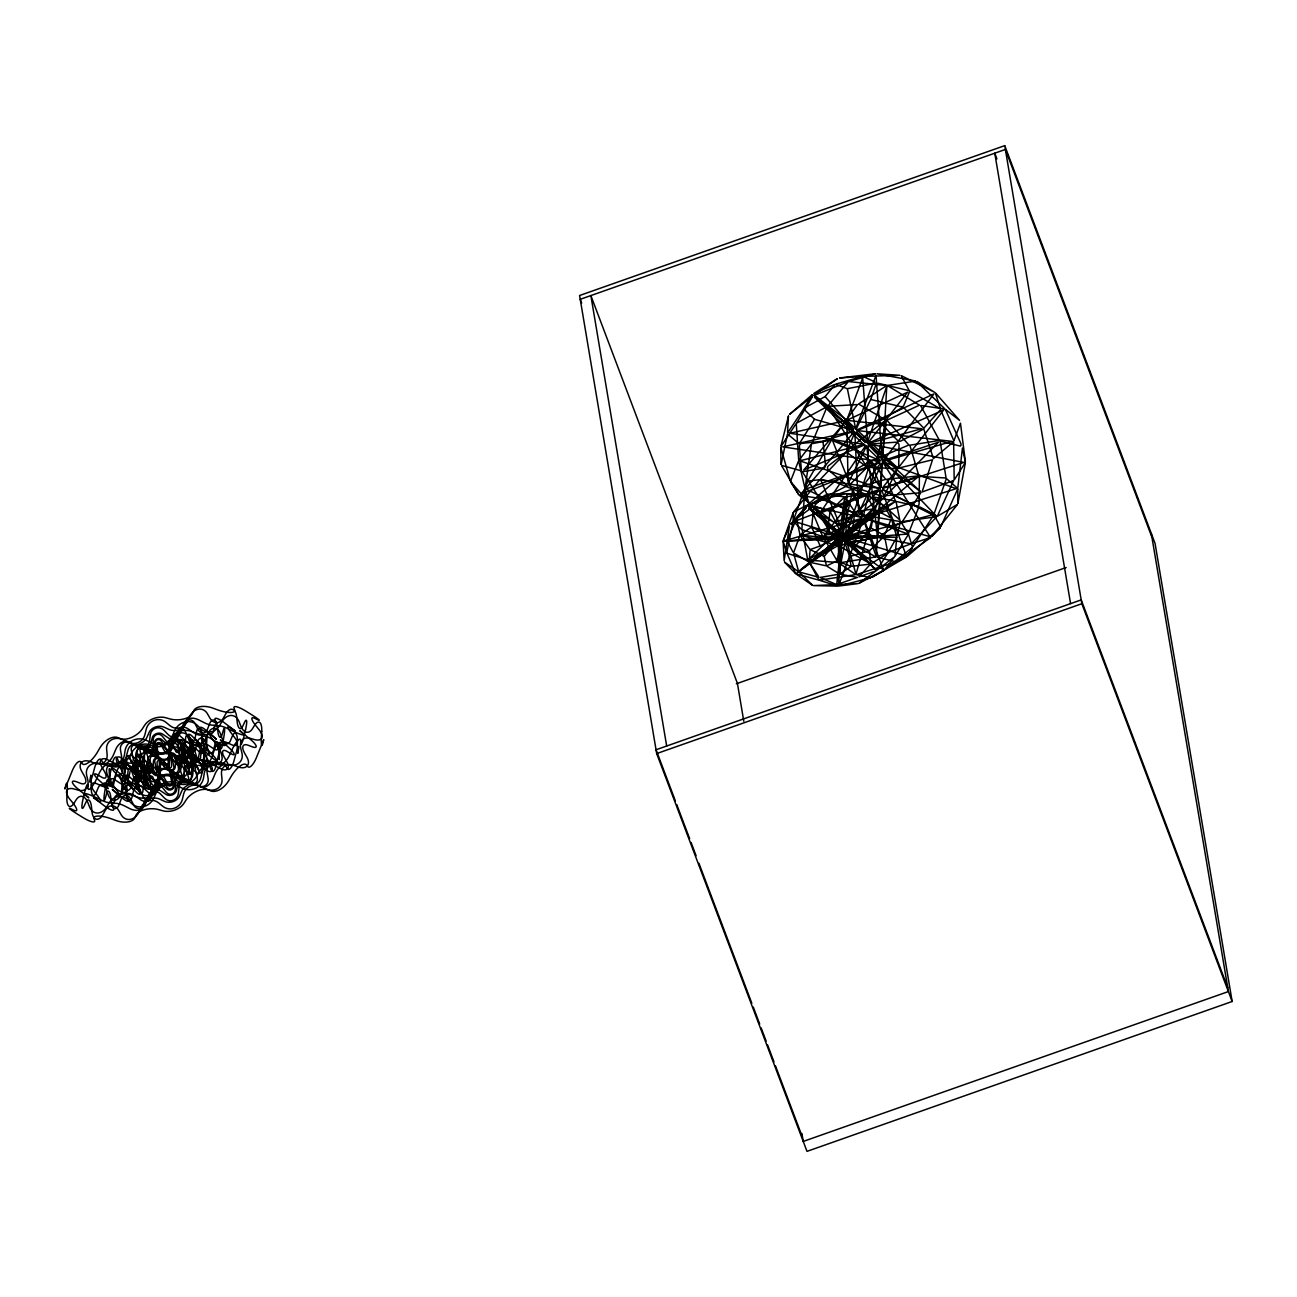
<?xml version="1.0" encoding="UTF-8"?>
<svg xmlns="http://www.w3.org/2000/svg" width="1297" height="1297" viewBox="0 0 1297 1297"><rect width="100%" height="100%" fill="white"/><g stroke="black" fill="none" stroke-linecap="round" stroke-linejoin="round"><path stroke-width="1.5" d="M793.213 512.607L793.164 520.908L807.22 481.754L805.097 488.758M845.871 535.92L846.973 494.352L842.11 534.623L830.891 512.931A3.048 2.659 25.8 0 1 831.182 510.175L844.201 497.335M965.292 463.126L957.899 503.512M136.282 759.75L144.194 771.439L139.8 762.879L148.101 771.845A2.027 1.102 40.3 0 0 150.209 773.044A2.027 1.102 40.3 0 0 150.89 771.861L148.15 764.403A2.027 1.362 25.7 0 1 151.522 763.933L157.277 770.969A2.027 1.637 11.4 0 0 160.925 770.045L159.563 761.906A2.027 1.67 -14.2 0 1 163.325 760.577L168.026 767.532A2.027 1.702 -41 0 0 171.561 765.927L171.107 757.026A2.027 1.492 -59.4 0 1 174.252 755.194L177.511 762.474A2.027 1.265 -76.4 0 0 179.991 760.609L179.683 751.076A2.027 0.859 -83 0 1 180.348 748.693A2.027 0.859 -83 0 1 181.369 749.244L183.59 757.918L182.78 743.538L183.266 754.011L180.186 742.224A2.027 0.989 75.7 0 0 178.954 740.344A2.027 0.989 75.7 0 0 178.111 741.706L178.37 751.044A2.027 1.378 67.3 0 1 175.581 751.028L171.966 741.673A2.027 1.719 66.1 0 0 168.594 742.143L169.21 751.92A2.027 1.913 48.3 0 1 165.562 752.844L160.569 744.17A2.027 2.027 16.5 0 0 156.807 745.499L158.445 755.357A2.027 1.978 -75.8 0 1 154.91 756.962L149.025 749.05A2.027 1.832 76.2 0 0 145.88 750.866L148.96 760.415A2.027 1.556 74.4 0 1 146.496 762.279L140.433 754.984A2.027 1.2 65.1 0 0 138.698 754.53A2.027 1.2 65.1 0 0 138.747 756.816L143.61 767.986L136.461 759.702M780.972 446.055L788.446 416.078M937.455 515.93L953.571 480.733M846.73 538.142L875.686 569.772M787.571 432.387L788.43 416.142M807.788 480.863L831.393 440.267M808.242 560.417L818.747 579.678M823.336 537.104L838.057 562.509L808.469 560.077M920.416 491.514L856.393 431.998L868.552 444.19L867.288 464.196A3.048 2.918 -68.8 0 0 869.882 467.325L897.573 468.752L884.1 495.778L920.805 492.763L902.517 521.394M805.048 488.596L811.322 444.628M880.468 460.548L814.467 397.222L853.475 429.258M877.68 536.228L880.825 490.671L856.052 573.793M883.322 569.707L842.677 539.649L868.958 562.914L838.267 545.648L839.71 573.582L841.866 539.892L838.559 585.223M796.828 422.676L812.522 396.623M883.257 462.916L929.949 536.618L865.31 518.67A1.832 1.119 53.3 0 0 864.321 520.21L883.533 569.594M144.47 785.771L138.536 775.152A2.529 0.957 60.6 0 1 137.887 772.574A2.529 0.957 60.6 0 1 139.476 773.125L145.086 779.627A2.529 1.459 69.1 0 0 147.015 780.048A2.529 1.459 69.1 0 0 147.145 777.389L143.724 768.489A2.529 1.946 69.3 0 1 146.804 766.154L152.787 773.109A2.529 2.27 83.6 0 0 156.613 770.888L154.732 761.55A2.529 2.481 -89.2 0 1 159.158 759.539L164.703 767.208A2.529 2.497 3.7 0 0 169.291 765.587L168.642 756.2A2.529 2.399 57.9 0 1 173.198 755.049L177.624 763.479A2.529 2.108 60.1 0 0 181.742 762.912L181.71 753.849A2.529 1.735 71.7 0 1 185.195 753.881L188.114 762.944A2.529 1.2 71.9 0 0 189.686 765.019A2.529 1.2 71.9 0 0 190.643 763.576L190.513 754.206L192.264 755.811L192.831 753.719L192.605 739.874L192.28 748.774A3.145 0.827 80.4 0 1 191.567 750.088A3.145 0.827 80.4 0 1 190.497 747.331L188.859 738.204A3.145 1.589 81 0 0 187.157 735.496A3.145 1.589 81 0 0 185.698 737.426L184.968 745.986A3.145 2.156 72 0 1 183.201 748.045A3.145 2.156 72 0 1 180.769 745.953L177.284 737.377A3.145 2.675 74.9 0 0 172.161 738.09L171.788 747.218A3.145 2.983 58.5 0 1 166.292 748.596L161.152 740.879A3.145 3.129 0 0 0 155.413 742.889L156.272 752.13A3.145 3.08 89.9 0 1 150.955 754.562L144.761 747.753A3.145 2.853 65.1 0 0 139.979 750.525L142.573 759.426A3.145 2.432 69 0 1 138.844 762.247L132.521 756.167A3.145 1.897 59.3 0 0 129.83 755.697A3.145 1.897 59.3 0 0 129.959 758.972L134.369 767.127A3.145 1.2 60.4 0 1 135.001 770.029A3.145 1.2 60.4 0 1 133.234 769.575L126.458 762.976L136.12 775.59L131.613 768.797A3.145 0.875 41 0 1 131.824 767.581A3.145 0.875 41 0 1 134.775 769.575L141.162 775.963A3.145 1.605 36.8 0 0 144.291 777.519A3.145 1.605 36.8 0 0 145.361 775.979L143.189 769.624A3.145 1.962 21.4 0 1 144.68 767.662A3.145 1.962 21.4 0 1 148.328 768.91L154.343 774.731A3.145 2.416 8.5 0 0 159.839 773.336L159.336 766.138A3.145 2.432 -15.1 0 1 165.059 764.111L169.858 769.802A3.145 2.513 -39 0 0 175.176 767.386L175.711 759.248A3.145 2.14 -55.4 0 1 177.786 756.005A3.145 2.14 -55.4 0 1 180.51 756.475L183.558 762.523A3.145 1.864 -72.9 0 0 185.698 762.912A3.145 1.864 -72.9 0 0 187.271 759.702L187.952 750.833A3.145 1.2 -78.6 0 1 189.167 747.38A3.145 1.2 -78.6 0 1 190.513 748.045L191.859 755.259M896.73 537.558L894.995 556.235L908.403 534.299M820.288 479.42L851.383 446.8L832.269 439.488L857.495 404.583L828.135 406.269M918.244 476.696L847.411 536.131L884.246 507.03L843.082 535.029L852.097 534.672L854.528 513.758A3.048 2.367 76.7 0 1 856.296 511.537L873.789 508.894L866.623 494.919L884.603 506.333L872.703 496.848L895.497 501.145L886.84 479.242L918.876 475.886L909.846 445.211L939.45 440.429L920.675 405.653M781.621 465.672L798.741 494.708M864.791 516.968L938.412 442.245L883.581 460.532L933.937 393.883L857.998 429.437A1.832 1.119 -48.1 0 1 856.717 427.961L870.725 399.476L875.945 384.56A3.048 2.14 21.8 0 1 878.766 383.409L908.905 390.624M828.313 407.42L879.301 486.116A1.832 1.184 52.5 0 1 878.604 488.256L820.693 479.906L844.898 536.391L808.728 508.246L841.04 534.964L826.773 534.526L829.804 513.515A3.048 2.367 -62.2 0 0 828.459 510.823L815.894 506.624A3.048 1.556 -9.6 0 1 815.359 504.663L825.589 494.935L808.031 506.025L841.218 538.239L815.667 508.278L838.04 545.437M787.133 541.352L784.118 560.709L783.145 541.384M797.477 517.892L806.296 507.484L790.781 524.231L806.912 505.425M936.499 516.984L911.791 543.297M109.386 768.91L109.386 776.952L112.547 763.203A6.274 2.416 -79.1 0 1 114.736 757.805A6.274 2.416 -79.1 0 1 117.2 758.145L118.967 762.214A6.274 3.097 -63.7 0 0 122.55 762.523A6.274 3.097 -63.7 0 0 126.198 756.735L128.046 749.909A6.274 4.329 -55.9 0 1 131.921 744.802A6.274 4.329 -55.9 0 1 136.736 744.883L140.481 748.45A6.274 4.313 -34.6 0 0 146.318 748.742A6.274 4.313 -34.6 0 0 150.841 743.716L152.252 737.798A6.274 4.88 -15 0 1 156.483 733.599A6.274 4.88 -15 0 1 162.644 734.134L167.945 737.701A6.274 4.118 2 0 0 174.755 738.706A6.274 4.118 2 0 0 178.629 734.994L178.678 730.098A6.274 3.956 21.9 0 1 181.856 727.195A6.274 3.956 21.9 0 1 187.984 728.784L193.95 732.854A6.274 2.594 27.4 0 0 200.241 735.14A6.274 2.594 27.4 0 0 202.121 732.902L200.241 728.865A6.274 1.783 41.5 0 1 201.23 727.325A6.274 1.783 41.5 0 1 205.98 730.26L216.34 739.241L211.152 734.442A6.274 1.054 52.5 0 0 209.433 733.924A6.274 1.054 52.5 0 0 211.784 738.171L216.064 744.138A6.274 2.626 49.3 0 1 217.669 749.18A6.274 2.626 49.3 0 1 213.875 748.904L208.509 745.337A6.274 3.794 60 0 0 204.245 745.256A6.274 3.794 60 0 0 203.856 750.396L206.223 757.237A6.274 4.929 52.4 0 1 204.942 763.041A6.274 4.929 52.4 0 1 198.976 762.717L193.01 758.615A6.274 5.707 66.5 0 0 184.32 763.641L184.693 771.002A6.274 6.145 37.1 0 1 174.333 775.736L168.805 770.726A6.274 6.258 58.9 0 0 158.412 774.39L157.245 781.751A6.274 5.966 -88.1 0 1 146.545 784.458L142.378 778.443A6.274 5.334 73.8 0 0 137.142 775.865A6.274 5.334 73.8 0 0 133.072 779.74L131.224 786.598A6.274 4.426 86.4 0 1 127.252 790.424A6.274 4.426 86.4 0 1 123.053 786.549L120.816 779.659A6.274 3.161 80.4 0 0 117.751 775.752A6.274 3.161 80.4 0 0 115.076 778.265L113.617 784.247A6.274 1.946 -89.1 0 1 111.542 786.598A6.274 1.946 -89.1 0 1 110.164 781.459L109.451 768.764M839.451 573.939L827.389 566.497A3.048 1.005 5.2 0 1 827.405 565.476L836.889 561.001L841.948 536.974L836.776 583.796L845.839 538.239L855.842 573.744M804.951 489.699L801.87 529.111M822.525 536.164L808.193 501.663L818.715 513.434M861.759 519.027L796.893 572.869L841.007 539.73L810.722 561.163M807.642 559.526L802.146 530.003M840.732 536.78L824.195 556.413L826.286 565.07A3.048 1.038 29.2 0 1 824.973 565.589L811.047 562.558A3.048 0.957 27.5 0 0 809.912 563.303L818.391 576.192A3.048 0.924 28.4 0 1 817.369 576.906L798.968 571.896M827.94 405.896L847.881 382.161M886.337 385.793L858.549 403.999L885.786 420.131L852.453 446.038L870.174 461.213L835.025 481.609M783.323 540.525L793.083 512.769M819.38 480.117L793.78 511.683M804.14 407.793L812.376 394.872M954.057 440.461L960.461 423.162L965.39 461.732M786.809 552.506L793.099 521.767M781.151 464.407L787.49 433.928L797.72 442.585A3.048 2.14 -63.2 0 0 800.914 441.223L814.548 419.288L851.626 429.874A1.832 0.94 2.7 0 1 852.632 430.75A1.832 0.94 2.7 0 1 851.61 431.561L782.707 446.865L878.312 461.197A1.832 0.875 -3.6 0 1 879.496 461.862A1.832 0.875 -3.6 0 1 878.685 462.721L806.134 488.985L860.478 516.741A1.832 1.184 7.5 0 1 860.397 518.768L784.377 540.817M846.828 420.05L862.7 377.962L867.547 441.855L886.597 386.83M136.104 788.852L136.347 779.773A3.145 0.827 80.4 0 1 137.044 778.459A3.145 0.827 80.4 0 1 138.114 781.216L139.752 790.343A3.145 1.589 81 0 0 141.454 793.051A3.145 1.589 81 0 0 142.913 791.121L143.659 782.561A3.145 2.156 72 0 1 145.426 780.502A3.145 2.156 72 0 1 147.858 782.594L151.327 791.17A3.145 2.675 74.9 0 0 156.467 790.457L156.84 781.329A3.145 2.983 58.5 0 1 162.336 779.935L167.475 787.668A3.145 3.129 0 0 0 173.198 785.658L172.355 776.4A3.145 3.08 89.9 0 1 177.673 773.985L183.85 780.794A3.145 2.853 65.1 0 0 188.649 778.022L186.055 769.121A3.145 2.432 69 0 1 189.767 766.3L196.09 772.364A3.145 1.897 59.3 0 0 198.781 772.85A3.145 1.897 59.3 0 0 198.652 769.575L194.258 761.42A3.145 1.2 60.4 0 1 193.61 758.518A3.145 1.2 60.4 0 1 195.377 758.972L202.186 765.554L192.54 752.957M876.286 555.862L881.701 463.694L858.695 513.012L854.836 432.533L846.309 452.037L828.605 465.655A3.048 2.918 22.5 0 0 828.524 470.13L847.314 485.71L821.439 498.956L857.528 514.179M901.366 522.124L878.215 537.088M790.619 480.911L798.401 461.278M783.356 540.622L789.37 526.128L787.247 540.671L795.904 520.162A3.048 0.827 -84.5 0 1 796.974 520.762L800.022 534.899L810.301 527.847A3.048 1.783 80.1 0 1 812.619 529.208L820.19 545.924L840.391 535.823L788.349 540.898L844.315 537.363M957.186 504.873L931.7 536.52M957.786 487.98L962.455 448.081L965.325 461.845M808.874 559.169L878.896 490.688L819.996 513.142L864.872 446.752A1.832 0.989 -43.9 0 0 865.18 445.357A1.832 0.989 -43.9 0 0 863.997 445.195L803.654 470.033L846.584 420.585M880.955 487.396L886.759 386.879M940.13 441.239L946.08 478.009L919.395 476.339L919.103 503.836A3.048 1.864 81.9 0 1 917.19 506.089L896.016 501.436L899.794 519.967L885.138 506.738M834.052 482.062L807.723 504.744M907.284 556.154L912.326 547.674M834.814 384.836L825.119 396.542L804.416 408.069M954.462 479.598L965.081 462.948M781.216 446.103L795.904 423.957M838.77 585.206L863.348 519.222L876.042 555.959M946.259 478.869L933.921 514.374L920.189 507.143A3.048 1.702 -87.8 0 0 918.227 508.586L908.386 533.813L900.458 521.216L896.827 536.877L891.688 519.838A3.048 0.827 -84.2 0 0 890.585 520.47L884.457 535.499L872.119 528.609A3.048 1.848 -67.9 0 0 869.995 529.387L856.101 545.162L843.731 536.164A3.664 0.843 14.1 0 1 844.72 535.353L895.951 537.217L847.589 537.282M957.624 489.066L940.86 526.598M852.875 489.455L842.11 537.915L844.493 497.983L838.154 545.389L873.335 509.705L842.937 538.158M931.522 536.763L940.357 527.571L907.527 556.154M799.033 460.143L811.03 444.514M896.632 537.493L888.023 552.749M910.462 544.027L877.129 556.721M839.402 530.084L853.572 513.239A3.048 2.675 -4.2 0 0 853.815 510.337L844.931 497.416M846.033 535.953L870.757 461.683M875.54 556.98L839.272 562.866M930.306 537.866L896.632 561.488L906.587 556.77M847.541 537.136L932.575 514.812L883.76 489.958A1.832 1.135 5.1 0 1 883.857 488.045L963.801 462.429L870.773 444.401A1.832 0.811 -0.1 0 1 869.639 443.72A1.832 0.811 -0.1 0 1 870.482 442.958L921.697 428.707L847.152 420.374M812.198 394.693L789.533 414.343M813.868 395.342L837.295 378.756M912.748 546.864L933.743 515.12M839.986 573.923L850.281 567.016A3.048 1.038 -6.3 0 0 850.021 565.962L836.889 561.001M895.303 562.055L856.717 574.506M789.678 414.213L812.311 396.477M857.43 514.504L835.025 522.205M855.372 574.684L819.817 580.099M859.1 583.212L876.172 570.777L858.938 576.857L869.557 565.168A3.048 0.892 -22.7 0 0 868.731 564.308L852.21 566.238A3.048 1.281 -31.5 0 1 851.01 565.703L849.519 556.559L842.953 536.536L844.331 537.201M912.067 547.691L884.473 569.837L894.525 556.835L876.74 570.323L887.683 553.333L871.941 563.222A3.048 1.135 -51.1 0 1 870.482 563.028L869.687 551.711A3.048 1.362 -36.8 0 0 868.066 551.16L849.519 556.559M835.9 384.058L862.035 376.6M957.056 504.646L937.78 516.076M906.457 556.932L872.054 577.181L883.662 570.421L859.279 583.196M839.418 574.117L820.012 577.473L836.387 584.493M907.592 533.845L865.861 518.735A1.832 0.924 -5 0 1 866.218 517.163L956.197 488.661L885.024 462.559A1.832 0.94 5.9 0 1 884.83 460.921L952.079 441.369L857.204 430.555L879.107 421.46L901.269 408.133A3.048 2.659 49 0 1 904.576 408.555L923.853 428.156L940.584 409.625L953.749 440.51M843.05 538.223L895.108 501.68L864.921 517.081M840.667 536.666L799.519 571.085L844.704 538.06L809.02 559.283M907.527 534.072L843.585 538.904L883.646 535.807L838.332 545.534M837.035 584.493L857.398 577.424L840.083 574.149M787.814 432.614L803.589 408.895L814.548 419.288M837.262 378.708L813.803 393.477L834.684 384.512M806.766 505.392L793.861 511.926M849.227 381.334L875.151 373.909M797.558 517.86L812.068 507.354A3.048 1.41 -71.5 0 1 813.592 509.202L811.825 525.35A3.048 2.497 -48.1 0 0 812.992 527.701L826.773 534.526M853.458 488.888L885.738 479.339L871.227 460.97L908.905 444.984L886.856 420.212L919.508 405.167L887.683 385.76M847.071 420.163L907.641 392.164L869.59 440.899A1.832 0.827 -43.8 0 0 869.071 442.261A1.832 0.827 -43.8 0 0 870.092 442.407L943.73 409.965L882.56 487.85L918.13 476.518M797.136 422.854L826.789 406.788M810.868 561.131L838.008 545.648L800.816 535.191L840.78 538.968L784.377 541.011M846.844 537.963L906.36 555.943L882.284 491.628A1.832 0.924 64.5 0 1 883.062 489.926L935.883 515.817M814.013 395.488L847.703 381.902M863.721 376.389L899.891 375.303L876.983 373.795L915.309 380.945M826.756 498.226L852.437 489.082L835.155 482.014M887.78 385.387L915.26 381.156M870.514 577.862L839.175 585.985L858.192 583.601L837.051 584.574M880.371 460.662L832.577 440.607L862.181 515.314A1.832 1.184 64.8 0 1 861.24 517.357L807.999 505.408M820.19 545.924L810.982 549.312A3.048 1.67 73.2 0 1 809.231 548.469L799.925 535.385L793.926 551.874A3.048 0.924 78.7 0 1 792.905 551.922L787.311 541.287M876.691 537.607L850.038 542.276M807.836 504.971L825.816 498.599L807.82 505.717M1004.737 145.637L579.597 295.505L656.687 753.589L806.993 1151.363L1232.15 1001.495L1155.06 543.411L1004.737 145.637L1081.844 603.721L1232.15 1001.495M736.323 683.795L1066.15 567.535M656.687 753.589L1081.844 603.721M852.097 534.672L869.979 528.511A3.048 2.464 64.3 0 0 871.389 526.793L874.243 509.202L890.812 517.957L885.04 506.803M912.002 543.605L930.192 537.671M781.929 465.51L801.481 470.86L799.374 446.314A3.048 2.707 87.2 0 1 801.805 443.379L822.947 441.256L852.291 431.82A1.832 0.908 -43.2 0 1 853.248 432.177A1.832 0.908 -43.2 0 1 852.615 433.603L800.719 494.27L878.912 463.013A1.832 0.924 -43.5 0 1 880.031 463.207A1.832 0.924 -43.5 0 1 879.561 464.634L823.806 535.953L861.694 518.865M826.724 498.307L846.584 493.671L827.632 494.189L843.925 496.913M836.322 584.607L813.478 585.596L838.04 586.147L819.834 580.408M846.503 420.358L789.922 433.279L864.418 444.32L799.925 460.808L877.599 487.769A1.832 1.248 -0.3 0 1 877.664 489.99L794.396 521.378L843.617 536.828L875.897 569.999M831.02 440.04L812.262 443.671M835.949 384.496L847.346 388.695L873.076 383.669A3.048 1.362 0.1 0 0 874.34 381.626L863.737 376.762M920.902 405.491L944.427 408.977M799.957 495.438L819.574 498.372L802.324 471.751L823.287 468.217A3.048 2.756 82.8 0 0 825.524 464.91L822.947 441.256M845.255 496.913L864.499 494.222L847.379 493.671L870.627 496.232L853.475 489.309M808.015 481.122L819.25 479.744M875.118 373.763L839.564 377.978L861.986 376.454M868.552 444.19L895.984 442.196A3.048 2.886 -81.8 0 1 899.032 445.179L898.691 468.087L932.527 459.787L922.07 492.001L953.441 480.603M823.595 536.78L848.335 542.178M901.528 375.79L934.618 392.294L916.882 381.448M940.033 408.636L909.748 391.175L903.669 405.718A3.048 2.189 23.5 0 1 900.75 406.626L870.725 399.476M849.34 381.642L886.256 385.485M820.531 479.76L833.874 481.657M883.37 462.851L920.384 491.563M856.798 574.782L870.546 577.603M877.161 557.159L895.287 561.698M878.345 537.59L910.429 543.719M940.503 441.093L959.845 446.006A3.048 1.475 63.3 0 0 960.737 443.217L945.481 409.641M936.337 516.676L902.647 521.572M796.342 573.939L818.407 579.986M784.572 562.185L798.466 571.604M807.204 559.753L787.003 553.235L795.58 573.469M802.535 529.841L822.168 536.358M856.101 545.162L868.731 550.35A3.048 1.848 -68.1 0 0 870.595 549.766L884.489 535.904L887.845 552.668M190.011 750.963L182.261 741.381A2.529 0.859 48.6 0 0 180.105 739.647A2.529 0.859 48.6 0 0 179.732 740.749L182.796 747.51A2.529 1.297 37 0 1 182.018 748.953A2.529 1.297 37 0 1 179.31 747.494L173.344 740.717A2.529 1.767 29.1 0 0 169.242 741.284L170.799 748.677A2.529 1.962 8.6 0 1 166.243 749.828L160.893 743.392A2.529 2.156 -13.5 0 0 156.321 745.013L156.759 753.184A2.529 2.027 -39.1 0 1 152.333 755.194L148.231 748.693A2.529 1.929 -62.6 0 0 144.405 750.914L144.405 759.799A2.529 1.508 -73.1 0 1 143.124 762.652A2.529 1.508 -73.1 0 1 141.308 762.133L138.763 755.194A2.529 1.135 -86.3 0 0 137.433 754.692A2.529 1.135 -86.3 0 0 136.704 757.432L136.558 769.818L134.888 760.35L136.979 773.434M812.571 585.401L796.342 574.149M824.195 556.413L811.598 550.333A3.048 1.216 44.7 0 0 810.041 550.625L809.247 561.163A3.048 1.119 49.7 0 1 807.82 561.358L795.174 553.884A3.048 0.973 46.7 0 0 793.861 554.208L798.612 571.491M144.389 785.804L138.633 777.6L146.366 787.166A2.529 0.859 48.6 0 0 148.506 788.9A2.529 0.859 48.6 0 0 148.896 787.782L145.831 781.037A2.529 1.297 37 0 1 146.61 779.594A2.529 1.297 37 0 1 149.317 781.053L155.267 787.83A2.529 1.767 29.1 0 0 159.369 787.247L157.812 779.854A2.529 1.962 8.6 0 1 162.384 778.703L167.718 785.155A2.529 2.156 -13.5 0 0 172.306 783.534L171.869 775.363A2.529 2.027 -39.1 0 1 176.295 773.352L180.38 779.854A2.529 1.929 -62.6 0 0 184.206 777.633L184.223 768.748A2.529 1.508 -73.1 0 1 185.487 765.895A2.529 1.508 -73.1 0 1 187.303 766.414L189.865 773.352A2.529 1.135 -86.3 0 0 191.178 773.855A2.529 1.135 -86.3 0 0 191.907 771.115C189.313 735.35 197.16 792.548 191.632 755.113M876.788 537.298L834.976 522.594M819.574 514.131L833.647 522.124L799.844 495.713M184.158 756.864L192.248 768.473L185.066 760.545L189.865 771.715A2.027 1.2 65.1 0 1 189.929 774.017A2.027 1.2 65.1 0 1 188.178 773.563L182.115 766.268A2.027 1.556 74.4 0 0 179.651 768.132L182.747 777.681A2.027 1.832 76.2 0 1 179.602 779.497L173.701 771.585A2.027 1.978 -75.8 0 0 170.166 773.19L171.82 783.048A2.027 2.027 16.5 0 1 168.059 784.377L163.065 775.703A2.027 1.913 48.3 0 0 159.401 776.627L160.017 786.404A2.027 1.719 66.1 0 1 156.645 786.874L153.03 777.519A2.027 1.378 67.3 0 0 150.241 777.503L150.517 786.841A2.027 0.989 75.7 0 1 149.674 788.203A2.027 0.989 75.7 0 1 148.425 786.322L145.361 774.536L145.864 785.204M814.321 395.228L846.617 420.131M828.394 407.258L865.618 442.455L814.289 395.326M846.309 452.037L864.467 465.185A3.048 2.951 4.6 0 1 864.937 469.482L848.838 485.662L882.398 496.297L859.133 514.228L901.334 521.799M852.94 489.472L863.202 516.692L886.24 421.33L882.057 459.997L876.042 375.303L855.647 428.804L847.346 388.695M849.924 542.73L875.588 556.753M945.626 409.512L959.537 420.358L935.737 393.218M946.648 478.788L957.413 488.126M812.603 585.32L798.952 572.042M790.781 481.949L818.618 513.369M847.054 420.601L896.73 467.082L868.633 445.163L935.98 515.671M793.44 521.589L801.514 529.306M795.515 573.501L784.588 562.233M879.107 421.46L897.411 440.315A3.048 2.675 50.8 0 0 900.831 441.029L923.74 428.95L933.435 458.571L953.619 441.693L954.17 479.55M819.574 514.325L848.514 541.919M916.801 381.626L944.621 408.668M825.119 396.542L853.556 429.194M880.695 487.429L871 461.748M855.485 574.36L839.208 563.206M790.278 480.879L780.891 447.676M798.693 461.278L807.772 500.496L805.097 489.585M790.635 481.949L798.806 494.757M796.277 423.989L798.676 460.062M934.099 515.136L940.536 526.614M901.415 376.081L909.019 390.235M190.059 750.914L184.271 742.759L190.075 753.395A2.529 0.957 60.6 0 1 190.724 755.973A2.529 0.957 60.6 0 1 189.151 755.421L183.526 748.92A2.529 1.459 69.1 0 0 181.596 748.499A2.529 1.459 69.1 0 0 181.483 751.158L184.904 760.042A2.529 1.946 69.3 0 1 181.807 762.393L175.825 755.438A2.529 2.27 83.6 0 0 171.998 757.659L173.879 766.981A2.529 2.481 -89.2 0 1 169.469 769.008L163.908 761.339A2.529 2.497 3.7 0 0 159.336 762.96L159.985 772.347A2.529 2.399 57.9 0 1 155.413 773.498L150.987 765.052A2.529 2.108 60.1 0 0 146.885 765.635L146.918 774.698A2.529 1.735 71.7 0 1 143.416 774.666L140.498 765.587A2.529 1.2 71.9 0 0 138.925 763.528A2.529 1.2 71.9 0 0 137.968 764.971L138.114 774.341L136.412 772.736L135.78 774.828L136.055 788.835M192.475 753.038L196.998 759.734A3.145 0.875 41 0 1 196.787 760.95A3.145 0.875 41 0 1 193.837 758.972L187.465 752.584A3.145 1.605 36.8 0 0 184.32 751.028A3.145 1.605 36.8 0 0 183.266 752.552L185.422 758.923A3.145 1.962 21.4 0 1 183.947 760.885A3.145 1.962 21.4 0 1 180.299 759.637L174.284 753.816A3.145 2.416 8.5 0 0 168.788 755.211L169.291 762.409A3.145 2.432 -15.1 0 1 163.552 764.436L158.753 758.745A3.145 2.513 -39 0 0 153.435 761.161L152.9 769.299A3.145 2.14 -55.4 0 1 150.841 772.542A3.145 2.14 -55.4 0 1 148.117 772.072L145.069 766.024A3.145 1.864 -72.9 0 0 142.913 765.619A3.145 1.864 -72.9 0 0 141.341 768.845L140.66 777.714A3.145 1.2 -78.6 0 1 139.46 781.167A3.145 1.2 -78.6 0 1 138.098 780.502L136.785 773.417M877.502 536.212L866.736 445.714L848.092 483.554L846.828 420.682M827.016 406.934L811.89 443.461M1151.947 537.298L1005.386 149.447L580.245 299.315L581.672 303.109M996.907 158.883L994.767 153.208L1070.576 603.64M1227.756 987.73L1081.195 599.895L656.055 749.763L675.348 800.849M676.775 804.626L689.647 838.689M691.074 842.466L696.084 855.712M698.937 863.283L751.838 1003.278M753.281 1007.056L759.702 1024.095M761.144 1027.872L766.138 1041.118M767.565 1044.896L774.001 1061.919M775.428 1065.712L801.886 1135.718M184.093 756.978L188.892 765.603L180.51 756.702A2.027 1.102 40.3 0 0 178.419 755.503A2.027 1.102 40.3 0 0 177.721 756.686L180.461 764.144A2.027 1.362 25.7 0 1 177.089 764.614L171.35 757.578A2.027 1.637 11.4 0 0 167.702 758.502L169.064 766.64A2.027 1.67 -14.2 0 1 165.286 767.97L160.585 761.015A2.027 1.702 -41 0 0 157.05 762.62L157.521 771.52A2.027 1.492 -59.4 0 1 154.375 773.352L151.101 766.073A2.027 1.265 -76.4 0 0 148.636 767.937L148.928 777.47A2.027 0.859 -83 0 1 148.263 779.854A2.027 0.859 -83 0 1 147.242 779.302L145.005 770.645L145.864 785.171M935.494 393.299L940.325 408.409M908.548 534.364L912.391 546.896M783.21 541.368L786.598 552.635M1151.298 533.472L1228.389 991.557L803.248 1141.425L801.903 1133.448M743.797 721.278L737.426 683.406L590.865 295.57L666.674 746.018M780.713 447.595L780.989 464.391M957.818 489.05L957.834 503.544M91.309 780.94L91.228 788.122A9.809 3.243 -83.5 0 0 92.881 795.11A9.809 3.243 -83.5 0 0 96.351 792.256L98.183 787.83A9.809 5.042 84.5 0 1 106.467 789.857L108.332 795.191A9.809 6.923 -85.9 0 0 114.201 800.298A9.809 6.923 -85.9 0 0 120.475 795.256L122.745 789.954A9.809 8.366 80.8 0 1 136.201 788.073L139.898 792.532A9.809 9.192 -72.9 0 0 155.786 788.527L157.504 782.691A9.809 9.776 -70 0 1 172.517 777.406L177.478 780.891A9.809 9.468 18.5 0 0 192.864 773.871L193.14 768.002A9.809 8.917 57.7 0 1 205.688 760.723L210.973 763.366A9.809 7.652 43.7 0 0 219.663 763.139A9.809 7.652 43.7 0 0 221.738 755.211L220.101 749.796A9.809 6.015 55.4 0 1 226.829 742.484L231.433 744.656A9.809 4.264 43.4 0 0 236.946 744.316A9.809 4.264 43.4 0 0 234.676 737.555L231.174 732.983A9.809 1.832 48.9 0 1 230.266 727.585L235.162 730.957L223.376 722.04A9.809 2.481 38.2 0 0 215.091 720.013L216.259 722.705A9.809 3.502 22.9 0 1 213.292 725.25A9.809 3.502 22.9 0 1 204.115 722.624L198.814 719.916A9.809 5.804 18.9 0 0 185.358 721.797L184.693 725.363A9.809 5.772 -0.8 0 1 178.694 730.114A9.809 5.772 -0.8 0 1 168.805 729.368L164.054 727.163A9.809 7.231 -15.5 0 0 149.042 732.465L147.128 737.004A9.809 6.047 -32.9 0 1 140.092 743.716A9.809 6.047 -32.9 0 1 131.743 744.024L128.419 741.868A9.809 6.372 -53.1 0 0 115.871 749.147L113.617 754.53A9.809 4.231 -59.4 0 1 107.829 762.425A9.809 4.231 -59.4 0 1 102.868 762.685L101.458 760.058A9.809 3.469 -75.7 0 0 94.73 767.386L93.157 773.239A9.809 0.843 -75.1 0 1 90.547 781.232A9.809 0.843 -75.1 0 1 89.915 780.34L90.839 775.152L91.309 780.94M121.529 791.981L121.74 794.007L123.134 785.901A5.075 1.443 84.6 0 1 124.463 784.199A5.075 1.443 84.6 0 1 125.874 788.106L127.025 796.034A5.075 2.643 87.5 0 0 129.408 799.99A5.075 2.643 87.5 0 0 132.002 797.25L133.688 790.019A5.075 3.534 77.7 0 1 136.623 787.166A5.075 3.534 77.7 0 1 140.173 790.051L143.383 797.315A5.075 4.329 85.7 0 0 151.473 796.18L152.835 788.284A5.075 4.848 71.8 0 1 161.331 786.144L166.373 792.435A5.075 5.042 -52.3 0 0 175.387 789.257L175.452 781.151A5.075 4.993 68.6 0 1 183.671 777.406L189.816 782.675A5.075 4.621 51.5 0 0 197.339 778.297L195.49 770.564A5.075 3.972 62.4 0 1 196.755 765.96A5.075 3.972 62.4 0 1 201.23 766.203L207.423 770.661A5.075 3.145 52.1 0 0 211.67 770.985A5.075 3.145 52.1 0 0 211.46 766.268L207.552 759.329A5.075 2.027 56 0 1 206.612 755.243A5.075 2.027 56 0 1 209.287 755.535L214.508 759.62A5.075 1.021 46.4 0 0 216.599 760.22A5.075 1.021 46.4 0 0 213.956 756.378L204.958 747.121L209.141 752.503A5.075 1.184 35.8 0 1 208.801 753.93A5.075 1.184 35.8 0 1 204.164 751.287L197.89 746.342A5.075 2.399 32.9 0 0 193.123 744.365A5.075 2.399 32.9 0 0 191.405 746.294L192.783 751.222A5.075 2.87 16.8 0 1 190.367 753.816A5.075 2.87 16.8 0 1 184.709 752.341L178.727 748.077A5.075 3.696 5.6 0 0 173.393 747.137A5.075 3.696 5.6 0 0 170.247 750.217L169.81 756.102A5.075 3.583 -15.8 0 1 166.227 759.896A5.075 3.583 -15.8 0 1 160.796 759.28L156.11 755.194A5.075 3.859 -37 0 0 151.392 754.886A5.075 3.859 -37 0 0 147.907 758.94L146.366 765.862A5.075 3.145 -51.3 0 1 142.865 770.548A5.075 3.145 -51.3 0 1 138.828 770.24L136.088 765.797A5.075 2.821 -69 0 0 132.991 765.57A5.075 2.821 -69 0 0 130.349 770.142L128.743 777.876A5.075 1.67 -73.5 0 1 126.522 782.934A5.075 1.67 -73.5 0 1 124.707 782.269L124.009 777.033A5.075 0.875 -85.7 0 0 123.134 776.287A5.075 0.875 -85.7 0 0 122.291 780.826L121.529 791.981M207.098 736.274L206.336 747.721A5.075 0.875 -85.7 0 1 205.477 752.26A5.075 0.875 -85.7 0 1 204.602 751.514L203.905 746.278A5.075 1.67 -73.5 0 0 202.089 745.613A5.075 1.67 -73.5 0 0 199.868 750.671L198.279 758.388A5.075 2.821 -69 0 1 195.636 762.976A5.075 2.821 -69 0 1 192.54 762.749L189.784 758.307A5.075 3.145 -51.3 0 0 185.747 757.983A5.075 3.145 -51.3 0 0 182.261 762.685L180.721 769.607A5.075 3.859 -37 0 1 177.235 773.661A5.075 3.859 -37 0 1 172.501 773.352L167.832 769.267A5.075 3.583 -15.8 0 0 162.384 768.651A5.075 3.583 -15.8 0 0 158.818 772.445L158.364 778.33A5.075 3.696 5.6 0 1 155.218 781.41A5.075 3.696 5.6 0 1 149.885 780.47L143.918 776.206A5.075 2.87 16.8 0 0 138.244 774.731A5.075 2.87 16.8 0 0 135.845 777.325L137.223 782.253A5.075 2.399 32.9 0 1 135.488 784.182A5.075 2.399 32.9 0 1 130.738 782.204L124.447 777.26A5.075 1.184 35.8 0 0 119.81 774.617A5.075 1.184 35.8 0 0 119.47 776.044L123.653 781.426L114.655 772.169A5.075 1.021 46.4 0 1 112.012 768.327A5.075 1.021 46.4 0 1 114.12 768.926L119.324 773.012A5.075 2.027 56 0 0 121.999 773.304A5.075 2.027 56 0 0 121.059 769.218L117.152 762.279A5.075 3.145 52.1 0 1 116.941 757.561A5.075 3.145 52.1 0 1 121.188 757.886L127.398 762.344A5.075 3.972 62.4 0 0 131.856 762.587A5.075 3.972 62.4 0 0 133.137 757.983L131.273 750.25A5.075 4.621 51.5 0 1 138.811 745.872L144.94 751.141A5.075 4.993 68.6 0 0 153.159 747.38L153.241 739.29A5.075 5.042 -52.3 0 1 162.255 736.112L167.297 742.403A5.075 4.848 71.8 0 0 175.776 740.263L177.154 732.367A5.075 4.329 85.7 0 1 185.228 731.232L188.454 738.496A5.075 3.534 77.7 0 0 192.005 741.381A5.075 3.534 77.7 0 0 194.939 738.528L196.609 731.297A5.075 2.643 87.5 0 1 199.219 728.557A5.075 2.643 87.5 0 1 201.586 732.513L202.737 740.441A5.075 1.443 84.6 0 0 204.148 744.348A5.075 1.443 84.6 0 0 205.477 742.646L206.888 734.54L207.098 736.274M237.319 746.942L237.789 753.395L238.713 748.207A9.809 0.843 -75.1 0 0 238.064 747.299A9.809 0.843 -75.1 0 0 235.47 755.308L233.882 761.161A9.809 3.469 -75.7 0 1 227.153 768.489L225.759 765.862A9.809 4.231 -59.4 0 0 220.782 766.122A9.809 4.231 -59.4 0 0 214.994 774.017L212.74 779.4A9.809 6.372 -53.1 0 1 200.192 786.679L196.885 784.523A9.809 6.047 -32.9 0 0 188.519 784.831A9.809 6.047 -32.9 0 0 181.499 791.543L179.57 796.082A9.809 7.231 -15.5 0 1 164.557 801.384L159.823 799.179A9.809 5.772 -0.8 0 0 149.933 798.433A9.809 5.772 -0.8 0 0 143.935 803.183L143.254 806.75A9.809 5.804 18.9 0 1 129.797 808.631L124.496 805.907A9.809 3.502 22.9 0 0 115.336 803.281A9.809 3.502 22.9 0 0 112.353 805.842L113.536 808.534A9.809 2.481 38.2 0 1 105.235 806.507L93.481 797.59L98.361 800.962A9.809 1.832 48.9 0 0 97.453 795.564L93.935 790.992A9.809 4.264 43.4 0 1 91.682 784.215A9.809 4.264 43.4 0 1 97.178 783.891L101.798 786.063A9.809 6.015 55.4 0 0 108.51 778.751L106.889 773.336A9.809 7.652 43.7 0 1 108.964 765.408A9.809 7.652 43.7 0 1 117.638 765.181L122.939 767.824A9.809 8.917 57.7 0 0 135.488 760.545L135.763 754.676A9.809 9.468 18.5 0 1 151.149 747.656L156.11 751.141A9.809 9.776 -70 0 0 171.123 745.84L172.825 740.02A9.809 9.192 -72.9 0 1 188.714 736.015L192.41 740.474A9.809 8.366 80.8 0 0 205.883 738.593L208.152 733.291A9.809 6.923 -85.9 0 1 214.41 728.233A9.809 6.923 -85.9 0 1 220.295 733.356L222.144 738.69A9.809 5.042 84.5 0 0 230.444 740.717L232.26 736.274A9.809 3.243 -83.5 0 1 235.73 733.437A9.809 3.243 -83.5 0 1 237.4 740.425L237.319 746.942M149.982 793.553L149.933 798.449A6.274 3.956 21.9 0 1 146.772 801.351A6.274 3.956 21.9 0 1 140.627 799.763L134.661 795.693A6.274 2.594 27.4 0 0 128.387 793.407A6.274 2.594 27.4 0 0 126.49 795.645L128.387 799.682A6.274 1.783 41.5 0 1 127.382 801.222A6.274 1.783 41.5 0 1 122.648 798.287L112.304 789.338L117.46 794.104A6.274 1.054 52.5 0 0 119.194 794.607A6.274 1.054 52.5 0 0 116.843 790.376L112.563 784.409A6.274 2.626 49.3 0 1 110.958 779.367A6.274 2.626 49.3 0 1 114.736 779.643L120.118 783.21A6.274 3.794 60 0 0 124.366 783.291A6.274 3.794 60 0 0 124.755 778.151L122.388 771.31A6.274 4.929 52.4 0 1 123.685 765.506A6.274 4.929 52.4 0 1 129.635 765.83L135.618 769.932A6.274 5.707 66.5 0 0 144.291 764.89L143.918 757.529A6.274 6.145 37.1 0 1 154.278 752.811L159.823 757.821A6.274 6.258 58.9 0 0 170.199 754.157L171.366 746.78A6.274 5.966 -88.1 0 1 182.066 744.089L186.249 750.104A6.274 5.334 73.8 0 0 191.47 752.682A6.274 5.334 73.8 0 0 195.555 748.807L197.387 741.949A6.274 4.426 86.4 0 1 201.359 738.123A6.274 4.426 86.4 0 1 205.558 741.997L207.796 748.888A6.274 3.161 80.4 0 0 210.86 752.795A6.274 3.161 80.4 0 0 213.535 750.282L215.01 744.3A6.274 1.946 -89.1 0 1 217.069 741.949A6.274 1.946 -89.1 0 1 218.463 747.088L219.258 759.523L219.29 751.628L216.064 765.343A6.274 2.416 -79.1 0 1 213.875 770.742A6.274 2.416 -79.1 0 1 211.427 770.402L209.66 766.332A6.274 3.097 -63.7 0 0 206.061 766.024A6.274 3.097 -63.7 0 0 202.413 771.812L200.565 778.622A6.274 4.329 -55.9 0 1 196.706 783.745A6.274 4.329 -55.9 0 1 191.891 783.664L188.13 780.097A6.274 4.313 -34.6 0 0 182.293 779.805A6.274 4.313 -34.6 0 0 177.77 784.831L176.36 790.748A6.274 4.88 -15 0 1 172.144 794.948A6.274 4.88 -15 0 1 165.984 794.413L160.682 790.846A6.274 4.118 2 0 0 153.857 789.824A6.274 4.118 2 0 0 149.982 793.553M123.782 763.982L124.723 772.899L126.247 759.993A4.021 1.686 -82.9 0 1 127.56 756.054A4.021 1.686 -82.9 0 1 129.392 756.573L131.548 762.085A4.021 2.221 -68.6 0 0 134.158 762.587A4.021 2.221 -68.6 0 0 136.363 758.437L137.352 750.541A4.021 2.934 -59.3 0 1 139.817 746.764A4.021 2.934 -59.3 0 1 143.221 747.137L147.193 752.147A4.021 3.032 -36.8 0 0 151.23 752.698A4.021 3.032 -36.8 0 0 154.067 749.018L154.619 741.933A4.021 3.307 -14.3 0 1 161.639 739.452L167.037 744.446A4.021 2.902 5.3 0 0 171.658 745.499A4.021 2.902 5.3 0 0 174.138 742.662L173.409 736.485A4.021 2.691 25.7 0 1 175.468 734.199A4.021 2.691 25.7 0 1 179.699 735.61L185.763 741.025A4.021 1.881 32.4 0 0 189.962 742.922A4.021 1.881 32.4 0 0 191.178 741.057L188.697 735.658A4.021 1.265 45.3 0 1 189.313 734.28A4.021 1.265 45.3 0 1 192.572 736.615L201.44 745.662L195.215 738.739L201.424 749.326A4.021 1.605 55.4 0 1 202.478 753.022A4.021 1.605 55.4 0 1 199.981 752.487L194.404 747.445A4.021 2.383 65 0 0 191.47 747.088A4.021 2.383 65 0 0 191.259 750.882L194.161 758.81A4.021 3.145 61.6 0 1 193.334 762.96A4.021 3.145 61.6 0 1 189.362 762.441L183.282 756.913A4.021 3.632 76.1 0 0 177.413 760.318L178.516 768.732A4.021 3.956 65.9 0 1 171.658 771.861L166.032 765.506A4.021 4.004 16.8 0 0 158.996 767.986L158.688 776.433A4.021 3.826 73.4 0 1 151.587 778.232L147.242 770.953A4.021 3.388 66.2 0 0 140.935 771.828L139.963 779.854A4.021 2.805 78.4 0 1 137.531 782.642A4.021 2.805 78.4 0 1 134.548 779.821L131.954 771.78A4.021 1.962 75.7 0 0 129.716 768.862A4.021 1.962 75.7 0 0 128.079 770.823L127.382 778.07A4.021 1.151 85.1 0 1 126.247 779.886A4.021 1.151 85.1 0 1 125.079 776.222L123.815 763.949M204.829 764.5L203.532 752.325A4.021 1.151 85.1 0 0 202.364 748.661A4.021 1.151 85.1 0 0 201.246 750.477L200.549 757.707A4.021 1.962 75.7 0 1 198.911 759.685A4.021 1.962 75.7 0 1 196.658 756.767L194.08 748.726A4.021 2.805 78.4 0 0 191.081 745.905A4.021 2.805 78.4 0 0 188.665 748.693L187.676 756.718A4.021 3.388 66.2 0 1 181.385 757.594L177.024 750.315A4.021 3.826 73.4 0 0 169.939 752.114L169.615 760.561A4.021 4.004 16.8 0 1 162.595 763.041L156.969 756.686A4.021 3.956 65.9 0 0 150.095 759.815L151.198 768.229A4.021 3.632 76.1 0 1 145.329 771.634L139.249 766.105A4.021 3.145 61.6 0 0 135.293 765.587A4.021 3.145 61.6 0 0 134.45 769.737L137.369 777.665A4.021 2.383 65 0 1 137.158 781.459A4.021 2.383 65 0 1 134.223 781.086L128.646 776.06A4.021 1.605 55.4 0 0 126.149 775.525A4.021 1.605 55.4 0 0 127.187 779.221L133.413 789.808L127.187 782.885L136.039 791.932A4.021 1.265 45.3 0 0 139.314 794.267A4.021 1.265 45.3 0 0 139.93 792.872L137.433 787.49A4.021 1.881 32.4 0 1 138.666 785.625A4.021 1.881 32.4 0 1 142.848 787.522L148.912 792.937A4.021 2.691 25.7 0 0 153.143 794.348A4.021 2.691 25.7 0 0 155.218 792.045L154.489 785.885A4.021 2.902 5.3 0 1 156.969 783.048A4.021 2.902 5.3 0 1 161.574 784.101L166.973 789.079A4.021 3.307 -14.3 0 0 174.009 786.614L174.544 779.529A4.021 3.032 -36.8 0 1 177.397 775.849A4.021 3.032 -36.8 0 1 181.418 776.4L185.39 781.41A4.021 2.934 -59.3 0 0 188.795 781.783A4.021 2.934 -59.3 0 0 191.259 778.005L192.264 770.11A4.021 2.221 -68.6 0 1 194.469 765.943A4.021 2.221 -68.6 0 1 197.063 766.462L199.219 771.974A4.021 1.686 -82.9 0 0 201.067 772.493A4.021 1.686 -82.9 0 0 202.364 768.554L203.905 755.632L204.829 764.5M67.152 792.629L66.893 797.039A14.948 5.22 -77.4 0 0 74.221 802.94L76.118 799.86A15.451 8.09 89.2 0 1 87.92 802.746L89.428 806.653A14.948 10.425 -77.7 0 0 106.743 806.766L109.126 802.875A15.451 13.148 88.5 0 1 128.273 800.184L131.402 803.297A14.948 13.667 -60.2 0 0 154.084 797.59L156.013 793.197A15.451 15.321 -46.4 0 1 177.381 785.658L181.596 787.895A14.948 14.056 6.4 0 0 203.548 777.876L204.245 773.401A15.451 14.008 48 0 1 222.111 763.041L226.553 764.533A14.948 11.478 34.6 0 0 241.907 752.909L240.885 748.823A15.451 9.582 50.3 0 1 250.451 738.415L254.212 739.501A14.948 6.647 36.9 0 0 258.849 729.384L256.109 726.028A15.451 3.21 44.9 0 1 254.828 718.343L257.179 719.495A14.948 0.859 31 0 0 249.851 713.593L245.863 711.129A15.451 3.388 34.5 0 0 234.06 708.243L234.66 709.881A14.948 4.361 18.2 0 1 217.329 709.767L212.854 708.113A15.451 8.463 15.7 0 0 193.707 710.788L192.669 713.237A14.948 7.604 -3.3 0 1 169.988 718.943L165.967 717.792A15.451 10.619 -16 0 0 144.599 725.331L142.492 728.638A14.948 7.977 -31.3 0 1 120.524 738.658L117.735 737.571A15.451 9.322 -50.3 0 0 99.869 747.931L97.534 752.001A14.948 5.415 -55 0 1 82.181 763.625L81.095 762.166A15.451 4.88 -72.2 0 0 71.53 772.574L64.899 788.933L65.871 784.961A15.451 1.475 -84.2 0 1 67.152 792.629M261.718 731.508L261.459 735.918A15.451 1.475 -84.2 0 0 262.756 743.586L263.729 739.614L257.082 755.973A15.451 4.88 -72.2 0 1 247.516 766.381L246.43 764.922A14.948 5.415 -55 0 0 231.093 776.546L228.742 780.616A15.451 9.322 -50.3 0 1 210.876 790.975L208.087 789.889A14.948 7.977 -31.3 0 0 186.136 799.892L184.028 803.216A15.451 10.619 -16 0 1 162.66 810.755L158.623 809.604A14.948 7.604 -3.3 0 0 135.942 815.31L134.904 817.742A15.451 8.463 15.7 0 1 115.757 820.434L111.283 818.78A14.948 4.361 18.2 0 0 93.968 818.666L94.568 820.304A15.451 3.388 34.5 0 1 82.765 817.418L78.76 814.954A14.948 0.859 31 0 1 71.432 809.052L73.799 810.187A15.451 3.21 44.9 0 0 72.502 802.519L69.779 799.163A14.948 6.647 36.9 0 1 74.399 789.046L78.16 790.132A15.451 9.582 50.3 0 0 87.726 779.724L86.721 775.638A14.948 11.478 34.6 0 1 102.074 764.014L106.516 765.506A15.451 14.008 48 0 0 124.366 755.146L125.063 750.671A14.948 14.056 6.4 0 1 147.031 740.652L151.23 742.889A15.451 15.321 -46.4 0 0 172.598 735.35L174.528 730.957A14.948 13.667 -60.2 0 1 197.209 725.234L200.354 728.363A15.451 13.148 88.5 0 0 219.501 725.672L221.868 721.78A14.948 10.425 -77.7 0 1 239.199 721.894L240.691 725.801A15.451 8.09 89.2 0 0 252.493 728.687L254.39 725.607A14.948 5.22 -77.4 0 1 261.718 731.508M150.29 734.783L149.463 741.641A7.895 7.75 48.4 0 1 137.514 747.104L131.678 743.262A7.895 7.085 39.3 0 0 120.443 749.779L121.594 756.346A7.895 6.193 56.4 0 1 113.228 762.668L107.44 759.637A7.895 4.912 45.3 0 0 101.198 759.75A7.895 4.912 45.3 0 0 101.425 766.187L104.7 771.958A7.895 3.259 51.9 0 1 102.171 777.47L97.502 774.763A7.895 1.783 41.1 0 0 94.438 774.504A7.895 1.783 41.1 0 0 98.313 779.578L108.251 788.657L104.522 784.588A7.895 1.459 31.1 0 1 105.122 783.129A7.895 1.459 31.1 0 1 111.947 786.404L117.849 790.1A7.895 3.453 29.5 0 0 127.284 790.165L126.636 786.501A7.895 3.956 12.9 0 1 130.381 783.275A7.895 3.956 12.9 0 1 138.666 784.798L144.356 787.765A7.895 5.415 3.3 0 0 156.71 784.653L157.894 779.967A7.895 5.026 -16.5 0 1 163.438 774.941A7.895 5.026 -16.5 0 1 171.334 775.217L175.76 777.941A7.895 5.642 -35.5 0 0 187.725 772.477L189.929 766.738A7.895 4.377 -47.9 0 1 195.458 760.35A7.895 4.377 -47.9 0 1 201.165 760.22L203.645 763.236A7.895 4.086 -65.7 0 0 212.011 756.913L214.167 750.363A7.895 2.205 -68.8 0 1 217.831 743.392A7.895 2.205 -68.8 0 1 220.182 743.83L220.539 747.623A7.895 1.151 -82.2 0 0 223.052 742.111L224.105 735.237A7.895 0.924 -80.5 0 0 224.576 728.638A7.895 0.924 -80.5 0 0 223.295 730.422L221.9 735.269A7.895 2.383 88.4 0 1 217.912 732.043L217.085 725.412A7.895 4.183 -86.2 0 0 213.892 720.03A7.895 4.183 -86.2 0 0 209.66 723.596L207.39 729.481A7.895 5.545 83 0 1 197.955 729.417L194.988 723.515A7.895 6.663 -84.2 0 0 188.632 719.867A7.895 6.663 -84.2 0 0 182.942 725.201L180.883 731.816A7.895 7.506 84.2 0 1 168.529 734.929L163.73 730.049A7.895 7.733 -37.4 0 0 150.29 734.783M179.148 786.906L178.338 793.764A7.895 7.733 -37.4 0 1 164.897 798.498L160.098 793.618A7.895 7.506 84.2 0 0 147.745 796.731L145.686 803.346A7.895 6.663 -84.2 0 1 139.979 808.68A7.895 6.663 -84.2 0 1 133.64 805.032L130.673 799.13A7.895 5.545 83 0 0 121.221 799.065L118.951 804.951A7.895 4.183 -86.2 0 1 114.72 808.517A7.895 4.183 -86.2 0 1 111.526 803.135L110.699 796.504A7.895 2.383 88.4 0 0 106.711 793.278L105.316 798.125A7.895 0.924 -80.5 0 1 104.036 799.909A7.895 0.924 -80.5 0 1 104.506 793.31L105.56 786.436A7.895 1.151 -82.2 0 1 108.089 780.924L108.429 784.717A7.895 2.205 -68.8 0 0 110.796 785.155A7.895 2.205 -68.8 0 0 114.444 778.184L116.617 771.634A7.895 4.086 -65.7 0 1 124.966 765.311L127.463 768.327A7.895 4.377 -47.9 0 0 133.169 768.197A7.895 4.377 -47.9 0 0 138.682 761.809L140.903 756.07A7.895 5.642 -35.5 0 1 152.851 750.606L157.294 753.33A7.895 5.026 -16.5 0 0 165.173 753.606A7.895 5.026 -16.5 0 0 170.734 748.58L171.917 743.894A7.895 5.415 3.3 0 1 184.271 740.782L189.946 743.732A7.895 3.956 12.9 0 0 198.23 745.272A7.895 3.956 12.9 0 0 201.992 742.046L201.343 738.382A7.895 3.453 29.5 0 1 210.779 738.447L216.68 742.143A7.895 1.459 31.1 0 0 223.489 745.418A7.895 1.459 31.1 0 0 224.089 743.959L220.36 739.938L230.299 748.953A7.895 1.783 41.1 0 1 234.173 754.043A7.895 1.783 41.1 0 1 231.109 753.784L226.44 751.076A7.895 3.259 51.9 0 0 223.927 756.589L227.186 762.36A7.895 4.912 45.3 0 1 227.429 768.797A7.895 4.912 45.3 0 1 221.171 768.91L215.399 765.879A7.895 6.193 56.4 0 0 207.034 772.201L208.169 778.767A7.895 7.085 39.3 0 1 196.933 785.285L191.113 781.442A7.895 7.75 48.4 0 0 179.148 786.906M84.337 793.359L83.073 798.822A12.111 1.816 -75 0 0 84.256 805.842L85.861 802.373A12.111 3.842 -87.3 0 1 91.487 806.912L92.038 812.117A12.111 6.469 -79.4 0 0 102.836 814.743L105.349 810.285A12.111 8.544 88.9 0 1 118.643 810.366L121.221 814.856A12.111 10.036 -74 0 0 138.747 812.408L141.146 807.22A12.111 11.446 -82.8 0 1 158.542 802.827L162.822 806.329A12.111 11.576 -31.2 0 0 182.358 799.438L183.655 793.975A12.111 11.803 30 0 1 200.5 786.29L205.672 788.819A12.111 10.652 27.7 0 0 222.014 779.335L221.495 774.114A12.111 9.484 49.6 0 1 233.265 765.198L238.308 766.997A12.111 7.523 37.9 0 0 247.046 757.464L244.501 752.957A12.111 5.139 47.4 0 1 248.051 745.208L251.975 746.715A12.111 3.032 35.3 0 0 250.791 739.712L239.815 730.681L243.009 733.437A12.111 1.621 26.1 0 1 232.212 730.795L227.04 728.265A12.111 4.783 25.9 0 0 213.762 728.184L213.81 730.681A12.111 5.188 9 0 1 196.301 733.145L191.259 731.33A12.111 7.685 1 0 0 173.847 735.723L172.225 739.209A12.111 6.728 -17 0 1 152.673 746.099L148.75 744.575A12.111 8.041 -34 0 0 131.905 752.26L129.376 756.735A12.111 5.804 -44.6 0 1 113.034 766.203L110.91 764.436A12.111 5.723 -62.2 0 0 99.139 773.352L96.74 778.557A12.111 2.675 -64 0 1 87.985 788.073L87.888 785.593A12.111 1.378 -78.4 0 0 84.337 793.359M245.538 729.725L244.274 735.188A12.111 1.378 -78.4 0 1 240.723 742.954L240.626 740.474A12.111 2.675 -64 0 0 231.887 749.99L229.488 755.194A12.111 5.723 -62.2 0 1 217.701 764.111L215.578 762.344A12.111 5.804 -44.6 0 0 199.252 771.812L196.722 776.287A12.111 8.041 -34 0 1 179.878 783.972L175.938 782.448A12.111 6.728 -17 0 0 156.402 789.338L154.765 792.824A12.111 7.685 1 0 1 137.369 797.201L132.31 795.401A12.111 5.188 9 0 0 114.801 797.866L114.866 800.362A12.111 4.783 25.9 0 1 101.571 800.281L96.4 797.752A12.111 1.621 26.1 0 0 85.618 795.11L88.796 797.866L77.836 788.835A12.111 3.032 35.3 0 1 76.653 781.815L80.56 783.339A12.111 5.139 47.4 0 0 84.11 775.574L81.565 771.067A12.111 7.523 37.9 0 1 90.32 761.55L95.362 763.349A12.111 9.484 49.6 0 0 107.132 754.432L106.613 749.212A12.111 10.652 27.7 0 1 122.939 739.728L128.111 742.257A12.111 11.803 30 0 0 144.956 734.572L146.253 729.092A12.111 11.576 -31.2 0 1 165.805 722.218L170.069 725.72A12.111 11.446 -82.8 0 0 187.465 721.327L189.881 716.139A12.111 10.036 -74 0 1 207.39 713.69L209.968 718.165A12.111 8.544 88.9 0 0 223.262 718.262L225.791 713.804A12.111 6.469 -79.4 0 1 236.589 716.43L237.14 721.635A12.111 3.842 -87.3 0 0 242.766 726.174L244.371 722.705A12.111 1.816 -75 0 1 245.538 729.725"/></g></svg>
